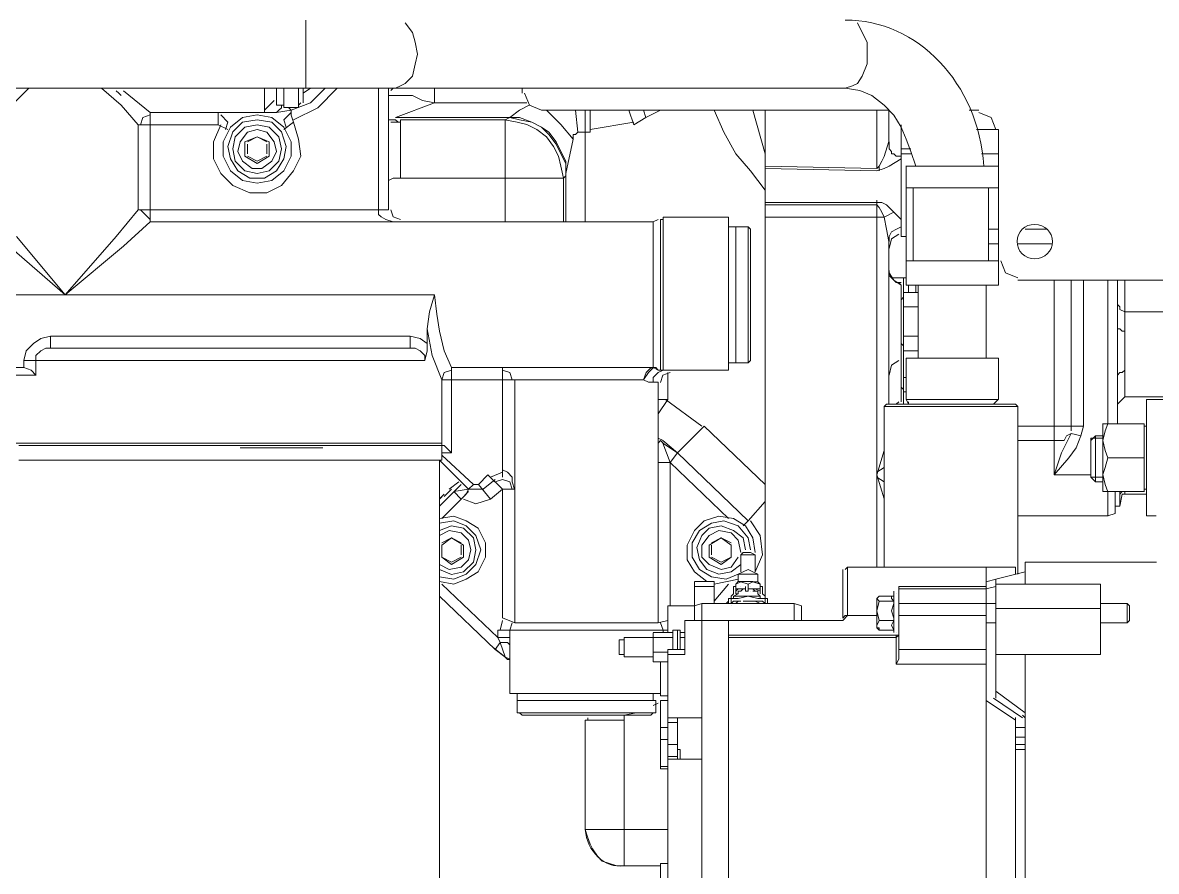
# Model space of a CAD drawing. Header units: inches. Extents: x 11 to 128, y 20 to 108.
# Drawn here: x 31.5792 to 31.9125, y 82.5828 to 82.8323 of the extents above; entities that cross this region are included whole.
import ezdxf

# ---------------------------------------------------------------- set-up
doc = ezdxf.new("R2010")
doc.units = ezdxf.units.IN
doc.header["$MEASUREMENT"] = 0
doc.layers.add('1', color=255, linetype='Continuous')
doc.layers.add('Dim', color=6, linetype='Continuous', lineweight=13)

# ---------------------------------------------------------------- blocks, each defined once
blk = doc.blocks.new('5')
at = {"layer": '1', "lineweight": 9}
for p, q in [((226.62307, -21.77264), (226.62307, -21.79043)), ((226.64909, -21.77329), (226.651, -21.77582)), ((226.76722, -21.77329), (226.76849, -21.77582)), ((226.651, -21.77582), (226.65163, -21.77837)), ((226.76849, -21.77582), (226.76978, -21.77837)), ((226.65163, -21.77837), (226.65229, -21.78153)), ((226.76978, -21.77837), (226.76978, -21.78153)), ((226.65229, -21.78154), (226.65163, -21.78409)), ((226.76978, -21.78153), (226.76978, -21.78408)), ((226.65163, -21.78409), (226.651, -21.78725)), ((226.76978, -21.78408), (226.76849, -21.78724)), ((226.64909, -21.78915), (226.64783, -21.7898)), ((226.651, -21.78725), (226.64909, -21.78915)), ((226.76722, -21.78916), (226.76596, -21.78979)), ((226.76849, -21.78724), (226.76722, -21.78916)), ((226.5024, -21.79042), (226.76405, -21.79042)), ((226.55066, -21.79042), (226.54622, -21.79487)), ((226.57479, -21.79486), (226.56972, -21.79041)), ((226.57418, -21.7917), (226.57352, -21.79107)), ((226.57479, -21.79233), (226.57418, -21.79169)), ((226.58242, -21.79677), (226.57544, -21.79106)), ((226.61228, -21.79677), (226.61228, -21.79043)), ((226.61544, -21.79487), (226.61544, -21.79042)), ((226.61735, -21.79549), (226.61735, -21.79041)), ((226.62116, -21.79041), (226.62116, -21.79549)), ((226.62243, -21.79423), (226.62243, -21.79041)), ((226.62243, -21.7917), (226.62433, -21.79041)), ((226.62816, -21.79043), (226.62432, -21.79422)), ((226.62622, -21.7955), (226.63131, -21.79042)), ((226.62816, -21.79042), (226.62816, -21.79042)), ((226.64212, -21.82219), (226.64212, -21.79042)), ((226.64466, -21.79042), (226.64466, -21.82219)), ((226.64466, -21.79233), (226.64784, -21.79233)), ((226.64593, -21.79042), (226.64531, -21.79105)), ((226.64783, -21.7898), (226.64656, -21.79041)), ((226.64784, -21.79233), (226.65099, -21.79233)), ((226.65099, -21.79233), (226.65354, -21.79361)), ((226.65673, -21.79042), (226.65673, -21.79424)), ((226.6796, -21.79042), (226.6796, -21.79171)), ((226.68023, -21.7917), (226.6815, -21.79486)), ((226.76596, -21.78979), (226.76405, -21.79043)), ((226.76405, -21.79042), (226.76786, -21.79105)), ((226.76786, -21.79105), (226.77103, -21.79232)), ((226.77103, -21.79232), (226.77422, -21.79487)), ((226.57925, -21.79994), (226.57479, -21.79486)), ((226.61228, -21.79614), (226.61481, -21.79361)), ((226.61735, -21.79487), (226.61543, -21.79487)), ((226.61672, -21.79487), (226.61672, -21.7955)), ((226.62432, -21.79422), (226.61926, -21.79614)), ((226.62116, -21.79487), (226.62179, -21.79424)), ((226.65673, -21.79423), (226.64656, -21.79805)), ((226.65354, -21.79361), (226.65672, -21.79422)), ((226.68085, -21.79423), (226.65673, -21.79423)), ((226.67895, -21.79615), (226.68149, -21.79486)), ((226.6815, -21.79486), (226.68465, -21.79615)), ((226.77422, -21.79487), (226.77674, -21.79742)), ((226.5805, -21.79804), (226.57988, -21.79994)), ((226.58242, -21.79741), (226.5805, -21.79804)), ((226.61544, -21.79677), (226.58242, -21.79677)), ((226.58242, -21.79678), (226.58242, -21.82535)), ((226.6002, -21.79677), (226.6002, -21.79993)), ((226.60275, -21.79931), (226.60085, -21.79741)), ((226.60654, -21.79804), (226.60339, -21.80057)), ((226.61036, -21.79741), (226.60654, -21.79804)), ((226.61419, -21.79804), (226.61036, -21.79741)), ((226.61734, -21.80057), (226.61419, -21.79804)), ((226.61926, -21.79614), (226.61544, -21.79677)), ((226.61607, -21.79615), (226.61545, -21.79677)), ((226.61672, -21.7955), (226.61607, -21.79615)), ((226.61926, -21.79677), (226.61734, -21.79869)), ((226.62116, -21.79549), (226.61735, -21.79549)), ((226.61926, -21.79615), (226.61863, -21.7955)), ((226.61926, -21.79742), (226.61926, -21.79615)), ((226.61989, -21.79931), (226.61926, -21.79742)), ((226.61989, -21.79869), (226.62622, -21.7955)), ((226.64656, -21.79805), (226.67643, -21.79805)), ((226.67514, -21.79869), (226.67643, -21.79805)), ((226.67642, -21.79805), (226.67895, -21.79615)), ((226.67642, -21.79804), (226.67895, -21.79869)), ((226.67642, -21.79805), (226.67642, -21.79805)), ((226.67895, -21.79805), (226.67642, -21.79805)), ((226.68214, -21.79931), (226.67895, -21.79805)), ((226.68466, -21.79614), (226.77548, -21.79614)), ((226.68976, -21.79993), (226.68595, -21.79614)), ((226.6942, -21.80186), (226.69356, -21.79614)), ((226.69609, -21.79614), (226.69609, -21.80186)), ((226.69738, -21.80186), (226.69738, -21.79614)), ((226.7088, -21.79994), (226.70754, -21.79615)), ((226.71198, -21.79805), (226.7088, -21.79994)), ((226.71198, -21.79805), (226.71134, -21.79615)), ((226.7158, -21.79615), (226.71198, -21.79805)), ((226.72976, -21.79614), (226.7323, -21.80186)), ((226.73993, -21.79614), (226.7431, -21.80757)), ((226.74309, -21.92378), (226.74309, -21.79614)), ((226.77231, -21.79614), (226.77231, -21.81139)), ((226.77548, -21.79614), (226.77548, -21.80439)), ((226.77674, -21.79742), (226.77864, -21.80058)), ((226.79644, -21.79614), (226.799, -21.79614)), ((226.80217, -21.79805), (226.799, -21.79678)), ((226.80342, -21.80123), (226.80217, -21.79805)), ((226.57925, -21.82218), (226.57925, -21.79994)), ((226.57925, -21.79994), (226.6002, -21.79994)), ((226.60085, -21.79994), (226.59893, -21.80439)), ((226.60275, -21.80123), (226.6002, -21.79994)), ((226.60339, -21.80057), (226.60148, -21.80439)), ((226.60211, -21.80123), (226.60275, -21.79931)), ((226.60654, -21.79932), (226.60402, -21.80185)), ((226.60719, -21.80058), (226.60465, -21.80313)), ((226.61036, -21.79869), (226.60654, -21.79932)), ((226.61036, -21.79994), (226.60719, -21.80058)), ((226.61036, -21.80123), (226.60783, -21.80186)), ((226.61419, -21.79932), (226.61036, -21.79869)), ((226.61353, -21.80058), (226.61036, -21.79994)), ((226.6129, -21.80186), (226.61036, -21.80123)), ((226.61607, -21.80313), (226.61353, -21.80058)), ((226.61671, -21.80185), (226.61419, -21.79932)), ((226.61734, -21.79869), (226.61799, -21.80059)), ((226.61926, -21.80439), (226.61734, -21.80057)), ((226.61735, -21.80123), (226.61989, -21.79931)), ((226.62117, -21.80376), (226.61988, -21.79931)), ((226.64656, -21.79869), (226.64465, -21.79869)), ((226.64784, -21.79931), (226.6453, -21.79931)), ((226.6472, -21.79931), (226.64656, -21.79868)), ((226.64784, -21.79869), (226.64784, -21.81391)), ((226.64784, -21.79869), (226.67513, -21.79869)), ((226.67513, -21.79869), (226.67832, -21.79932)), ((226.67514, -21.82535), (226.67514, -21.79868)), ((226.67832, -21.79932), (226.68084, -21.79993)), ((226.67895, -21.79869), (226.68214, -21.79931)), ((226.68084, -21.79993), (226.68342, -21.80122)), ((226.68466, -21.80058), (226.68214, -21.79931)), ((226.68214, -21.79931), (226.68466, -21.80057)), ((226.68342, -21.80122), (226.68595, -21.80312)), ((226.68466, -21.80057), (226.68658, -21.80249)), ((226.68658, -21.80186), (226.68466, -21.80058)), ((226.69293, -21.80375), (226.68976, -21.79993)), ((226.69738, -21.80123), (226.7088, -21.79931)), ((226.77864, -21.79994), (226.77864, -21.82914)), ((226.77864, -21.80058), (226.77993, -21.80374)), ((226.79835, -21.80123), (226.80407, -21.80123)), ((226.80407, -21.80123), (226.80407, -21.83551)), ((226.60402, -21.80185), (226.60275, -21.80566)), ((226.60465, -21.80313), (226.60402, -21.80629)), ((226.60783, -21.80186), (226.60592, -21.80439)), ((226.61036, -21.80312), (226.60719, -21.80439)), ((226.61035, -21.80312), (226.60783, -21.80439)), ((226.61289, -21.80439), (226.61035, -21.80312)), ((226.61353, -21.80439), (226.61036, -21.80312)), ((226.61482, -21.80439), (226.6129, -21.80186)), ((226.61671, -21.80629), (226.61607, -21.80313)), ((226.61799, -21.80566), (226.61671, -21.80185)), ((226.6218, -21.80821), (226.62117, -21.80376)), ((226.68595, -21.80312), (226.68784, -21.80567)), ((226.68849, -21.80439), (226.68658, -21.80186)), ((226.68658, -21.80249), (226.68849, -21.80502)), ((226.69293, -21.80376), (226.69102, -21.81266)), ((226.69356, -21.80247), (226.69293, -21.80247)), ((226.69293, -21.80247), (226.69293, -21.80376)), ((226.69421, -21.80186), (226.69356, -21.80247)), ((226.69609, -21.80186), (226.69421, -21.80186)), ((226.69609, -21.80186), (226.69738, -21.80186)), ((226.69609, -21.80186), (226.69609, -21.82534)), ((226.7323, -21.80186), (226.73549, -21.80757)), ((226.77993, -21.80374), (226.78122, -21.80695)), ((226.59893, -21.80439), (226.59893, -21.80884)), ((226.60148, -21.80439), (226.60148, -21.8082)), ((226.60275, -21.80566), (226.60339, -21.80883)), ((226.60402, -21.80629), (226.60465, -21.80949)), ((226.60592, -21.80439), (226.60529, -21.80694)), ((226.60529, -21.80694), (226.60654, -21.80949)), ((226.60719, -21.80439), (226.60719, -21.8082)), ((226.60783, -21.80503), (226.60783, -21.80758)), ((226.61289, -21.80757), (226.61289, -21.80502)), ((226.61353, -21.80821), (226.61353, -21.80439)), ((226.61419, -21.80949), (226.61544, -21.80694)), ((226.61544, -21.80694), (226.61482, -21.80439)), ((226.61607, -21.80949), (226.61671, -21.80629)), ((226.61734, -21.80883), (226.61799, -21.80566)), ((226.61926, -21.8082), (226.61926, -21.80439)), ((226.68784, -21.80567), (226.6891, -21.8082)), ((226.68976, -21.80694), (226.68849, -21.80439)), ((226.68849, -21.80502), (226.68976, -21.80757)), ((226.69102, -21.80949), (226.68976, -21.80694)), ((226.77422, -21.80822), (226.77548, -21.80438)), ((226.77549, -21.80503), (226.77549, -21.80439)), ((226.77549, -21.80566), (226.77549, -21.80503)), ((226.77549, -21.80629), (226.77549, -21.80566)), ((226.77611, -21.80694), (226.77549, -21.80629)), ((226.77611, -21.80758), (226.77611, -21.80694)), ((226.77864, -21.80629), (226.78122, -21.80629)), ((226.78122, -21.80695), (226.78247, -21.81074)), ((226.59893, -21.80884), (226.60085, -21.81268)), ((226.60148, -21.8082), (226.60339, -21.81202)), ((226.60339, -21.80883), (226.60529, -21.81203)), ((226.60465, -21.80949), (226.60719, -21.81202)), ((226.60654, -21.80949), (226.6091, -21.81137)), ((226.60719, -21.80821), (226.61036, -21.81011)), ((226.60783, -21.80821), (226.61035, -21.80949)), ((226.61036, -21.81011), (226.61353, -21.80821)), ((226.61036, -21.80949), (226.6129, -21.80821)), ((226.61163, -21.81137), (226.61419, -21.80949)), ((226.61353, -21.81202), (226.61607, -21.80949)), ((226.61544, -21.81203), (226.61734, -21.80883)), ((226.61734, -21.81202), (226.61926, -21.8082)), ((226.61988, -21.81202), (226.6218, -21.80821)), ((226.6891, -21.8082), (226.68976, -21.81075)), ((226.68976, -21.80757), (226.69102, -21.81012)), ((226.69102, -21.81266), (226.69102, -21.80949)), ((226.69102, -21.81012), (226.69102, -21.81328)), ((226.73549, -21.80757), (226.7393, -21.81202)), ((226.77295, -21.81075), (226.77358, -21.8095)), ((226.77358, -21.8095), (226.77422, -21.80822)), ((226.77549, -21.81075), (226.77864, -21.80883)), ((226.77676, -21.80758), (226.77611, -21.80758)), ((226.7774, -21.80821), (226.77676, -21.80758)), ((226.77803, -21.80821), (226.7774, -21.80821)), ((226.77864, -21.80821), (226.77803, -21.80821)), ((226.77864, -21.80757), (226.78122, -21.80757)), ((226.79962, -21.80757), (226.80406, -21.80757)), ((226.60085, -21.81268), (226.60402, -21.81582)), ((226.60339, -21.81202), (226.60654, -21.81455)), ((226.60529, -21.81203), (226.60844, -21.81391)), ((226.60719, -21.81202), (226.61036, -21.81268)), ((226.6091, -21.81137), (226.61163, -21.81137)), ((226.61036, -21.81268), (226.61353, -21.81202)), ((226.61227, -21.81391), (226.61544, -21.81203)), ((226.61419, -21.81455), (226.61734, -21.81202)), ((226.61671, -21.81582), (226.61988, -21.81202)), ((226.68976, -21.81075), (226.69039, -21.81391)), ((226.69102, -21.81266), (226.69102, -21.82536)), ((226.69102, -21.81328), (226.69102, -21.81267)), ((226.7393, -21.81202), (226.7431, -21.81708)), ((226.74309, -21.81074), (226.7723, -21.81137)), ((226.74309, -21.81138), (226.7723, -21.81203)), ((226.7723, -21.81203), (226.77422, -21.81138)), ((226.77231, -21.81138), (226.77295, -21.81075)), ((226.77296, -21.81074), (226.77296, -21.81203)), ((226.77422, -21.81138), (226.77549, -21.81075)), ((226.77993, -21.84185), (226.77993, -21.81073)), ((226.77993, -21.81074), (226.80407, -21.81074)), ((226.80407, -21.81074), (226.80407, -21.81645)), ((226.60402, -21.81582), (226.60846, -21.81773)), ((226.60654, -21.81455), (226.61036, -21.8152)), ((226.60844, -21.81391), (226.61227, -21.81391)), ((226.61036, -21.8152), (226.61419, -21.81455)), ((226.6129, -21.81773), (226.61671, -21.81582)), ((226.64466, -21.81456), (226.64593, -21.8139)), ((226.64593, -21.8139), (226.64784, -21.8139)), ((226.64784, -21.81391), (226.69039, -21.81391)), ((226.69039, -21.81391), (226.69101, -21.81328)), ((226.69039, -21.82535), (226.69039, -21.81392)), ((226.60846, -21.81773), (226.6129, -21.81773)), ((226.74309, -21.82027), (226.74309, -21.81709)), ((226.80407, -21.81645), (226.77993, -21.81645)), ((226.78183, -21.81645), (226.78183, -21.83551)), ((226.80152, -21.81645), (226.80152, -21.83551)), ((226.7723, -21.82028), (226.7431, -21.82028)), ((226.7431, -21.8209), (226.77231, -21.8209)), ((226.77359, -21.82028), (226.7723, -21.82028)), ((226.77296, -21.82154), (226.7723, -21.82091)), ((226.77231, -21.81964), (226.77231, -21.82091)), ((226.77231, -21.8209), (226.77231, -21.91553)), ((226.77359, -21.8228), (226.77296, -21.82154)), ((226.77485, -21.82089), (226.77359, -21.82028)), ((226.77674, -21.82281), (226.77485, -21.82089)), ((226.57925, -21.82219), (226.57352, -21.82914)), ((226.64466, -21.82219), (226.57924, -21.82219)), ((226.57987, -21.82219), (226.58242, -21.82474)), ((226.64211, -21.82345), (226.64211, -21.82218)), ((226.64275, -21.82406), (226.64211, -21.82345)), ((226.64403, -21.82474), (226.64275, -21.82406)), ((226.64592, -21.82535), (226.64403, -21.82474)), ((226.6453, -21.82219), (226.64593, -21.82406)), ((226.64593, -21.82406), (226.64785, -21.82474)), ((226.71516, -21.82474), (226.71387, -21.82535)), ((226.71643, -21.82473), (226.71578, -21.82473)), ((226.71579, -21.86409), (226.71579, -21.82473)), ((226.71643, -21.86408), (226.71643, -21.82407)), ((226.71643, -21.82407), (226.73356, -21.82407)), ((226.73357, -21.82407), (226.73357, -21.86408)), ((226.74309, -21.82408), (226.74309, -21.89394)), ((226.77231, -21.82407), (226.7431, -21.82407)), ((226.77422, -21.82407), (226.77231, -21.82407)), ((226.77421, -21.82407), (226.77359, -21.8228)), ((226.77675, -21.82281), (226.77421, -21.82408)), ((226.77485, -21.82725), (226.77422, -21.82407)), ((226.77864, -21.82473), (226.77674, -21.82281)), ((226.58242, -21.82535), (226.57544, -21.83171)), ((226.58242, -21.82535), (226.71387, -21.82535)), ((226.64784, -21.82535), (226.64592, -21.82535)), ((226.71387, -21.82535), (226.71387, -21.86344)), ((226.73357, -21.82661), (226.73548, -21.82661)), ((226.73548, -21.82661), (226.73865, -21.82661)), ((226.73548, -21.86218), (226.73548, -21.82662)), ((226.7393, -21.82726), (226.73865, -21.82661)), ((226.73865, -21.82662), (226.73865, -21.86218)), ((226.7393, -21.86155), (226.7393, -21.82727)), ((226.77548, -21.83044), (226.77485, -21.82725)), ((226.77612, -21.8279), (226.77549, -21.82914)), ((226.77741, -21.82726), (226.77612, -21.8279)), ((226.77864, -21.82661), (226.77741, -21.82726)), ((226.80407, -21.82726), (226.80152, -21.82726)), ((226.81677, -21.82726), (226.81106, -21.82726)), ((226.56019, -21.84441), (226.54748, -21.82914)), ((226.57352, -21.82914), (226.56019, -21.84441)), ((226.77548, -21.83043), (226.77548, -21.87297)), ((226.77549, -21.82914), (226.77549, -21.83043)), ((226.77611, -21.82978), (226.77549, -21.83233)), ((226.77803, -21.82851), (226.77611, -21.82978)), ((226.77864, -21.82914), (226.77993, -21.82914)), ((226.56018, -21.8444), (226.54559, -21.83171)), ((226.57544, -21.83171), (226.56018, -21.8444)), ((226.80407, -21.83108), (226.80152, -21.83108)), ((226.81803, -21.83108), (226.80915, -21.83108)), ((226.80407, -21.83551), (226.77993, -21.83551)), ((226.80407, -21.84185), (226.80407, -21.83551)), ((226.8047, -21.83551), (226.80597, -21.83867)), ((226.77548, -21.83932), (226.77548, -21.83867)), ((226.77549, -21.83867), (226.77549, -21.83806)), ((226.77549, -21.83932), (226.77549, -21.83867)), ((226.77549, -21.83868), (226.77674, -21.8406)), ((226.77611, -21.83995), (226.77549, -21.83932)), ((226.80597, -21.83867), (226.80914, -21.83995)), ((226.77676, -21.84061), (226.77611, -21.83995)), ((226.77993, -21.83996), (226.77611, -21.83996)), ((226.77674, -21.8406), (226.77864, -21.84185)), ((226.7774, -21.84122), (226.77676, -21.84061)), ((226.77803, -21.84122), (226.7774, -21.84122)), ((226.77864, -21.84185), (226.77803, -21.84121)), ((226.77803, -21.84122), (226.77803, -21.84122)), ((226.77864, -21.84122), (226.77803, -21.84122)), ((226.77864, -21.84185), (226.77864, -21.86156)), ((226.77864, -21.87235), (226.77864, -21.84185)), ((226.7793, -21.84376), (226.7793, -21.83997)), ((226.80407, -21.84185), (226.77993, -21.84185)), ((226.78057, -21.84185), (226.78057, -21.84376)), ((226.78247, -21.84185), (226.78247, -21.84376)), ((226.7831, -21.84185), (226.7831, -21.8609)), ((226.80088, -21.84185), (226.80088, -21.8609)), ((226.80914, -21.8406), (226.86884, -21.8406)), ((226.81868, -21.8406), (226.81868, -21.88249)), ((226.82312, -21.8787), (226.82312, -21.84059)), ((226.82631, -21.8787), (226.82631, -21.84059)), ((226.83265, -21.8406), (226.83265, -21.87806)), ((226.83518, -21.8406), (226.83518, -21.85331)), ((226.8371, -21.8406), (226.8371, -21.8539)), ((226.65673, -21.8444), (226.50049, -21.8444)), ((226.65674, -21.84441), (226.65545, -21.84885)), ((226.65736, -21.84948), (226.65673, -21.84439)), ((226.7793, -21.84504), (226.77863, -21.84567)), ((226.7831, -21.84377), (226.77929, -21.84377)), ((226.7793, -21.8698), (226.7793, -21.84376)), ((226.78248, -21.84377), (226.7831, -21.84377)), ((226.7831, -21.84758), (226.77929, -21.84758)), ((226.83518, -21.84694), (226.83582, -21.84757)), ((226.83582, -21.84757), (226.83582, -21.84821)), ((226.83582, -21.84821), (226.8371, -21.84884)), ((226.65545, -21.84885), (226.65482, -21.8533)), ((226.65799, -21.8539), (226.65736, -21.84948)), ((226.8371, -21.84884), (226.8555, -21.84884)), ((226.65482, -21.85709), (226.65482, -21.85329)), ((226.65482, -21.8533), (226.65609, -21.86026)), ((226.65928, -21.85902), (226.65799, -21.8539)), ((226.83582, -21.8533), (226.83518, -21.8533)), ((226.83518, -21.8533), (226.83518, -21.86538)), ((226.83645, -21.85391), (226.83582, -21.8533)), ((226.8371, -21.85391), (226.83645, -21.85391)), ((226.8371, -21.85391), (226.8371, -21.85901)), ((226.55194, -21.8571), (226.55004, -21.85902)), ((226.55383, -21.85583), (226.55194, -21.8571)), ((226.55638, -21.85518), (226.55383, -21.85583)), ((226.65039, -21.85519), (226.55638, -21.85519)), ((226.55638, -21.85519), (226.55638, -21.85837)), ((226.65039, -21.85519), (226.65039, -21.85838)), ((226.65293, -21.85584), (226.65039, -21.85519)), ((226.65483, -21.85708), (226.65293, -21.85584)), ((226.65483, -21.8571), (226.65483, -21.85902)), ((226.7793, -21.85773), (226.77863, -21.8571)), ((226.7831, -21.85519), (226.77929, -21.85519)), ((226.55004, -21.85902), (226.54941, -21.86155)), ((226.55257, -21.86026), (226.55384, -21.85902)), ((226.55257, -21.86155), (226.55257, -21.86026)), ((226.55384, -21.85902), (226.55511, -21.85838)), ((226.55511, -21.85838), (226.55638, -21.85838)), ((226.65039, -21.85838), (226.55638, -21.85838)), ((226.65039, -21.85838), (226.65164, -21.85838)), ((226.65164, -21.85838), (226.65293, -21.85901)), ((226.65293, -21.85901), (226.65418, -21.86025)), ((226.65483, -21.85902), (226.65418, -21.86155)), ((226.65418, -21.86025), (226.65418, -21.86154)), ((226.65609, -21.86026), (226.65865, -21.86662)), ((226.66117, -21.86343), (226.65928, -21.85902)), ((226.7831, -21.85901), (226.77929, -21.85901)), ((226.8371, -21.85901), (226.8371, -21.86409)), ((226.54941, -21.86343), (226.53732, -21.86343)), ((226.65418, -21.86155), (226.54941, -21.86155)), ((226.54941, -21.86155), (226.54941, -21.86342)), ((226.55131, -21.86408), (226.54941, -21.86343)), ((226.55257, -21.86538), (226.55257, -21.86154)), ((226.71387, -21.86343), (226.66117, -21.86343)), ((226.66117, -21.88567), (226.66117, -21.86343)), ((226.67451, -21.86343), (226.67451, -21.89202)), ((226.71324, -21.86344), (226.71199, -21.86472)), ((226.71261, -21.86472), (226.71387, -21.86344)), ((226.71387, -21.86344), (226.71324, -21.86344)), ((226.71516, -21.86408), (226.71387, -21.86343)), ((226.71387, -21.86343), (226.71453, -21.86343)), ((226.71453, -21.86343), (226.71453, -21.86343)), ((226.71453, -21.86343), (226.71516, -21.86408)), ((226.73548, -21.86218), (226.73356, -21.86218)), ((226.73865, -21.86218), (226.73548, -21.86218)), ((226.73865, -21.86218), (226.73929, -21.86155)), ((226.77611, -21.86281), (226.77549, -21.86538)), ((226.77803, -21.86155), (226.77611, -21.86281)), ((226.77864, -21.86156), (226.77864, -21.87235)), ((226.77993, -21.8717), (226.77993, -21.86091)), ((226.77993, -21.86091), (226.80407, -21.86091)), ((226.80407, -21.86091), (226.80407, -21.8717)), ((226.53415, -21.86538), (226.55258, -21.86538)), ((226.55256, -21.86537), (226.55131, -21.86408)), ((226.65928, -21.86472), (226.65865, -21.86662)), ((226.66117, -21.86409), (226.65928, -21.86472)), ((226.67643, -21.86472), (226.67451, -21.86409)), ((226.67705, -21.86662), (226.67643, -21.86472)), ((226.71199, -21.86472), (226.71134, -21.86662)), ((226.71134, -21.86662), (226.71261, -21.86472)), ((226.71515, -21.86472), (226.71386, -21.86601)), ((226.71386, -21.86601), (226.71386, -21.86725)), ((226.71643, -21.86409), (226.71515, -21.86472)), ((226.71516, -21.86408), (226.71579, -21.86408)), ((226.71643, -21.86409), (226.71579, -21.86409)), ((226.71642, -21.86537), (226.71579, -21.86727)), ((226.71833, -21.86472), (226.71642, -21.86537)), ((226.73357, -21.86409), (226.71643, -21.86409)), ((226.7177, -21.87171), (226.7177, -21.86471)), ((226.77993, -21.866), (226.7793, -21.866)), ((226.83582, -21.86472), (226.83518, -21.86538)), ((226.83518, -21.86538), (226.83518, -21.87807)), ((226.83645, -21.86472), (226.83582, -21.86472)), ((226.8371, -21.86409), (226.83645, -21.86472)), ((226.8371, -21.86409), (226.8371, -21.87109)), ((226.65865, -21.88313), (226.65865, -21.86662)), ((226.65865, -21.86662), (226.71135, -21.86662)), ((226.67767, -21.86662), (226.67767, -21.93013)), ((226.71134, -21.86662), (226.71261, -21.86725)), ((226.71261, -21.86725), (226.71387, -21.86725)), ((226.71387, -21.86726), (226.71516, -21.86726)), ((226.71516, -21.86726), (226.71516, -21.8806)), ((226.7793, -21.86917), (226.77863, -21.86854)), ((226.71516, -21.87552), (226.7177, -21.87171)), ((226.7177, -21.87171), (226.71516, -21.87171)), ((226.72657, -21.8787), (226.71707, -21.87171)), ((226.77803, -21.87235), (226.7774, -21.87296)), ((226.77993, -21.86979), (226.7793, -21.86979)), ((226.7793, -21.87296), (226.7793, -21.8698)), ((226.78057, -21.87296), (226.77993, -21.8717)), ((226.77993, -21.87171), (226.80407, -21.87171)), ((226.78057, -21.87235), (226.78057, -21.87296)), ((226.80278, -21.87296), (226.80407, -21.8717)), ((226.83518, -21.87295), (226.8371, -21.87108)), ((226.8371, -21.87108), (226.8555, -21.87108)), ((226.84282, -21.87171), (226.84282, -21.90219)), ((226.84282, -21.87171), (226.85741, -21.87171)), ((226.77421, -21.87361), (226.77485, -21.87296)), ((226.77421, -21.91553), (226.77421, -21.87362)), ((226.77421, -21.87362), (226.80915, -21.87362)), ((226.77485, -21.87296), (226.80852, -21.87296)), ((226.80851, -21.87296), (226.80914, -21.87361)), ((226.80914, -21.87362), (226.80914, -21.91743)), ((226.83136, -21.87806), (226.83136, -21.89583)), ((226.83136, -21.87807), (226.84216, -21.87807)), ((226.83265, -21.87807), (226.83201, -21.87994)), ((226.84217, -21.87807), (226.84217, -21.89584)), ((226.71516, -21.8806), (226.71516, -21.93012)), ((226.72721, -21.8787), (226.72024, -21.88568)), ((226.74309, -21.89394), (226.72721, -21.8787)), ((226.80914, -21.8787), (226.82631, -21.8787)), ((226.82058, -21.88568), (226.82312, -21.8806)), ((226.82185, -21.88124), (226.82122, -21.8825)), ((226.82312, -21.8806), (226.82185, -21.88124)), ((226.82312, -21.87995), (226.82312, -21.87871)), ((226.82312, -21.88061), (226.82567, -21.88124)), ((226.82566, -21.88124), (226.82439, -21.8844)), ((226.82566, -21.88124), (226.8263, -21.87871)), ((226.82947, -21.88124), (226.8282, -21.8825)), ((226.82947, -21.89329), (226.82947, -21.88123)), ((226.83136, -21.88124), (226.82947, -21.88124)), ((226.83201, -21.87994), (226.83136, -21.88249)), ((226.84217, -21.8787), (226.84281, -21.8787)), ((226.54942, -21.88313), (226.53797, -21.88313)), ((226.54812, -21.88378), (226.65865, -21.88378)), ((226.65865, -21.88313), (226.54942, -21.88313)), ((226.65865, -21.88313), (226.65865, -21.88313)), ((226.65865, -21.88378), (226.65865, -21.88313)), ((226.65865, -21.88758), (226.65865, -21.88378)), ((226.65928, -21.88378), (226.65865, -21.88378)), ((226.65865, -21.88378), (226.65865, -21.88378)), ((226.65928, -21.88378), (226.66117, -21.88567)), ((226.71643, -21.88249), (226.71515, -21.88188)), ((226.71516, -21.88313), (226.71578, -21.8825)), ((226.71578, -21.8825), (226.71643, -21.88313)), ((226.72023, -21.88567), (226.71642, -21.88249)), ((226.72023, -21.88567), (226.71642, -21.88312)), ((226.71642, -21.88314), (226.71833, -21.88822)), ((226.80914, -21.88249), (226.81869, -21.88249)), ((226.81868, -21.88249), (226.81868, -21.89139)), ((226.82122, -21.8825), (226.81868, -21.8825)), ((226.82819, -21.89202), (226.82819, -21.88188)), ((226.83136, -21.88188), (226.8282, -21.88188)), ((226.83136, -21.88249), (226.83201, -21.88504)), ((226.62752, -21.88441), (226.60592, -21.88441)), ((226.66688, -21.89394), (226.65864, -21.88631)), ((226.65865, -21.88567), (226.66117, -21.88567)), ((226.72024, -21.88568), (226.71834, -21.88821)), ((226.73866, -21.90347), (226.72023, -21.88567)), ((226.77421, -21.88504), (226.7723, -21.8914)), ((226.81868, -21.8914), (226.82058, -21.88568)), ((226.82249, -21.88697), (226.81868, -21.8914)), ((226.82439, -21.8844), (226.82249, -21.88697)), ((226.83201, -21.88504), (226.83265, -21.88696)), ((226.83265, -21.88696), (226.83201, -21.88949)), ((226.83265, -21.88696), (226.84218, -21.88696)), ((226.65865, -21.88758), (226.54812, -21.88758)), ((226.54812, -21.88758), (226.65865, -21.88758)), ((226.66564, -21.8952), (226.65799, -21.88757)), ((226.65799, -21.88757), (226.65799, -22.10032)), ((226.65865, -21.88758), (226.65865, -21.88758)), ((226.67451, -21.89013), (226.67576, -21.89076)), ((226.71833, -21.88822), (226.71516, -21.88822)), ((226.71516, -21.88822), (226.71578, -21.88822)), ((226.71578, -21.88822), (226.71833, -21.88822)), ((226.73357, -21.90282), (226.71833, -21.88821)), ((226.71833, -21.92568), (226.71833, -21.88822)), ((226.71833, -21.88822), (226.71833, -21.88822)), ((226.77231, -21.89076), (226.77422, -21.88949)), ((226.83201, -21.88949), (226.83136, -21.89139)), ((226.67069, -21.8914), (226.66817, -21.89395)), ((226.67261, -21.89266), (226.66942, -21.89521)), ((226.67451, -21.89521), (226.67069, -21.8914)), ((226.67451, -21.89076), (226.67132, -21.89202)), ((226.67451, -21.89265), (226.67261, -21.89329)), ((226.67643, -21.89329), (226.67451, -21.89265)), ((226.67576, -21.89076), (226.67705, -21.89203)), ((226.67705, -21.89203), (226.67705, -21.89329)), ((226.77421, -21.89329), (226.7723, -21.89203)), ((226.77231, -21.8914), (226.77422, -21.89774)), ((226.82819, -21.8914), (226.81868, -21.8914)), ((226.83136, -21.89202), (226.8282, -21.89202)), ((226.82947, -21.89329), (226.8282, -21.89203)), ((226.83136, -21.89139), (226.83201, -21.89394)), ((226.65799, -21.89964), (226.66372, -21.89393)), ((226.66117, -21.8952), (226.65928, -21.8971)), ((226.66307, -21.89329), (226.66053, -21.89521)), ((226.6618, -21.89583), (226.66564, -21.8952)), ((226.66372, -21.89775), (226.6618, -21.89583)), ((226.66564, -21.89583), (226.66372, -21.89775)), ((226.66564, -21.8952), (226.66497, -21.89647)), ((226.66687, -21.89394), (226.66564, -21.8952)), ((226.66564, -21.8952), (226.66943, -21.8952)), ((226.66817, -21.89394), (226.66688, -21.89394)), ((226.66817, -21.89394), (226.67132, -21.89776)), ((226.67132, -21.89776), (226.67451, -21.8952)), ((226.67451, -21.8952), (226.67766, -21.8952)), ((226.67451, -21.8952), (226.67451, -21.92885)), ((226.67705, -21.8952), (226.67643, -21.89329)), ((226.67705, -21.89329), (226.67766, -21.89521)), ((226.83136, -21.89329), (226.82947, -21.89329)), ((226.83136, -21.89583), (226.84216, -21.89583)), ((226.83201, -21.89394), (226.83265, -21.89584)), ((226.83265, -21.89583), (226.83265, -21.9022)), ((226.83455, -21.89583), (226.83455, -21.90155)), ((226.83583, -21.89583), (226.83583, -21.89965)), ((226.83583, -21.89646), (226.83645, -21.89583)), ((226.8371, -21.89646), (226.8371, -21.89583)), ((226.84217, -21.8952), (226.84281, -21.8952)), ((226.84282, -21.89646), (226.84282, -21.8952)), ((226.84282, -21.8952), (226.84282, -21.89646)), ((226.65865, -21.89711), (226.65798, -21.89774)), ((226.65799, -21.89775), (226.65928, -21.89646)), ((226.66372, -21.89775), (226.65865, -21.90283)), ((226.66497, -21.89647), (226.66372, -21.89775)), ((226.66372, -21.89775), (226.66372, -21.89775)), ((226.66433, -21.89775), (226.66752, -21.89901)), ((226.66752, -21.89901), (226.67131, -21.89775)), ((226.74309, -21.89836), (226.73865, -21.90347)), ((226.83583, -21.89964), (226.83645, -21.89646)), ((226.83646, -21.89646), (226.8371, -21.89646)), ((226.83646, -21.89646), (226.83646, -21.89646)), ((226.84282, -21.89646), (226.83709, -21.89646)), ((226.8371, -21.89646), (226.8371, -21.89646)), ((226.8371, -21.89711), (226.8371, -21.89711)), ((226.83265, -21.90219), (226.83455, -21.90154)), ((226.83455, -21.89964), (226.83582, -21.89964)), ((226.6618, -21.9022), (226.65799, -21.90281)), ((226.6618, -21.90347), (226.65799, -21.90408)), ((226.66118, -21.90473), (226.65799, -21.90599)), ((226.66433, -21.90536), (226.66118, -21.90473)), ((226.66497, -21.90347), (226.6618, -21.9022)), ((226.66497, -21.90473), (226.6618, -21.90347)), ((226.66816, -21.90537), (226.66497, -21.90347)), ((226.66752, -21.90728), (226.66497, -21.90473)), ((226.7272, -21.90346), (226.72467, -21.90599)), ((226.72913, -21.90409), (226.72594, -21.90599)), ((226.73103, -21.9022), (226.7272, -21.90346)), ((226.73167, -21.90472), (226.72848, -21.90535)), ((226.73231, -21.90346), (226.72913, -21.90409)), ((226.73484, -21.90283), (226.73103, -21.9022)), ((226.73486, -21.90599), (226.73167, -21.90472)), ((226.73611, -21.90472), (226.73231, -21.90346)), ((226.73801, -21.90473), (226.73484, -21.90283)), ((226.73865, -21.90791), (226.73611, -21.90472)), ((226.73865, -21.90347), (226.73738, -21.90473)), ((226.73993, -21.90789), (226.73801, -21.90473)), ((226.74185, -21.90728), (226.7393, -21.90347)), ((226.80914, -21.90219), (226.83265, -21.90219)), ((226.84282, -21.90219), (226.84534, -21.90219)), ((226.66053, -21.906), (226.65799, -21.90729)), ((226.66117, -21.9079), (226.65865, -21.90979)), ((226.66118, -21.9079), (226.65865, -21.90916)), ((226.66372, -21.90663), (226.66053, -21.906)), ((226.66433, -21.90979), (226.66118, -21.90789)), ((226.66372, -21.90916), (226.66118, -21.9079)), ((226.66564, -21.90853), (226.66372, -21.90663)), ((226.66687, -21.90789), (226.66433, -21.90536)), ((226.66752, -21.91107), (226.66687, -21.90789)), ((226.66879, -21.91106), (226.66752, -21.90728)), ((226.67006, -21.90916), (226.66816, -21.90537)), ((226.72467, -21.90599), (226.72276, -21.90979)), ((226.72594, -21.90599), (226.72404, -21.90917)), ((226.72657, -21.90727), (226.72531, -21.91046)), ((226.72848, -21.90535), (226.72657, -21.90727)), ((226.72849, -21.90728), (226.72658, -21.90979)), ((226.73104, -21.90599), (226.72849, -21.90728)), ((226.73167, -21.9079), (226.7285, -21.90979)), ((226.73166, -21.9079), (226.72912, -21.90916)), ((226.73421, -21.90662), (226.73104, -21.90599)), ((226.7342, -21.90979), (226.73166, -21.90789)), ((226.7342, -21.90916), (226.73166, -21.9079)), ((226.7361, -21.90854), (226.73421, -21.90662)), ((226.73738, -21.90791), (226.73486, -21.90599)), ((226.73801, -21.91107), (226.73738, -21.90791)), ((226.7393, -21.91107), (226.73865, -21.90791)), ((226.74054, -21.91173), (226.73993, -21.90789)), ((226.74247, -21.91236), (226.74185, -21.90728)), ((226.65865, -21.91236), (226.65865, -21.90979)), ((226.65865, -21.90979), (226.65865, -21.91297)), ((226.66372, -21.91235), (226.66372, -21.90978)), ((226.66433, -21.91298), (226.66433, -21.9098)), ((226.66624, -21.91106), (226.66564, -21.90853)), ((226.67006, -21.91298), (226.67006, -21.90916)), ((226.72276, -21.90979), (226.72276, -21.91362)), ((226.72404, -21.90917), (226.72404, -21.91299)), ((226.72531, -21.91046), (226.72594, -21.91362)), ((226.72658, -21.90979), (226.72658, -21.91299)), ((226.72849, -21.90979), (226.72849, -21.91297)), ((226.72912, -21.90979), (226.72912, -21.91236)), ((226.7342, -21.91235), (226.7342, -21.90978)), ((226.7342, -21.91298), (226.7342, -21.9098)), ((226.73675, -21.91173), (226.7361, -21.90854)), ((226.66117, -21.91427), (226.65865, -21.91298)), ((226.65865, -21.91298), (226.66117, -21.9149)), ((226.66117, -21.9149), (226.66433, -21.91298)), ((226.66117, -21.91427), (226.66372, -21.91298)), ((226.66372, -21.91553), (226.66564, -21.91361)), ((226.66564, -21.91361), (226.66624, -21.91106)), ((226.66687, -21.91428), (226.66752, -21.91107)), ((226.66752, -21.91489), (226.66879, -21.91106)), ((226.66816, -21.91681), (226.67006, -21.91298)), ((226.72276, -21.91362), (226.72467, -21.91681)), ((226.72404, -21.91299), (226.72594, -21.91615)), ((226.72594, -21.91362), (226.72786, -21.91615)), ((226.72658, -21.91299), (226.72849, -21.91489)), ((226.72849, -21.91298), (226.73166, -21.9149)), ((226.72912, -21.91298), (226.73166, -21.91427)), ((226.73167, -21.9149), (226.73421, -21.91298)), ((226.73167, -21.91427), (226.73421, -21.91298)), ((226.73421, -21.91552), (226.7361, -21.91299)), ((226.73675, -21.91235), (226.73738, -21.91172)), ((226.73675, -21.9168), (226.73675, -21.91235)), ((226.73675, -21.91235), (226.73675, -21.91235)), ((226.73865, -21.91235), (226.73675, -21.91235)), ((226.7393, -21.91173), (226.73738, -21.91173)), ((226.74054, -21.91235), (226.73864, -21.91235)), ((226.74054, -21.91235), (226.7393, -21.91172)), ((226.74054, -21.9168), (226.74054, -21.91235)), ((226.74054, -21.91235), (226.74054, -21.91235)), ((226.74054, -21.91681), (226.74247, -21.91236)), ((226.65799, -21.9149), (226.66053, -21.91616)), ((226.65799, -21.91615), (226.66118, -21.91744)), ((226.66053, -21.91616), (226.66372, -21.91553)), ((226.66118, -21.91744), (226.66433, -21.91681)), ((226.66433, -21.91681), (226.66687, -21.91428)), ((226.66497, -21.91742), (226.66752, -21.91489)), ((226.66497, -21.91869), (226.66816, -21.91681)), ((226.72467, -21.91681), (226.72786, -21.91934)), ((226.72594, -21.91615), (226.72913, -21.91807)), ((226.72786, -21.91615), (226.73105, -21.91743)), ((226.72849, -21.91489), (226.73166, -21.91615)), ((226.73105, -21.91743), (226.7342, -21.9168)), ((226.73166, -21.91615), (226.73421, -21.91552)), ((226.7342, -21.9168), (226.73676, -21.9149)), ((226.73611, -21.91743), (226.73738, -21.91682)), ((226.73865, -21.91615), (226.73738, -21.91681)), ((226.73993, -21.91681), (226.73866, -21.91616)), ((226.74119, -21.91743), (226.73992, -21.91682)), ((226.76342, -21.92885), (226.76342, -21.91614)), ((226.76468, -21.91552), (226.76405, -21.91616)), ((226.80088, -21.91552), (226.76468, -21.91552)), ((226.76468, -21.91552), (226.76468, -21.92824)), ((226.80851, -21.91552), (226.80088, -21.91552)), ((226.80088, -22.05523), (226.80088, -21.91553)), ((226.80342, -21.91869), (226.81107, -21.91682)), ((226.80851, -21.91743), (226.80851, -21.91553)), ((226.81106, -21.91998), (226.81106, -21.91427)), ((226.81106, -21.91427), (226.84535, -21.91427)), ((226.65799, -21.91806), (226.6618, -21.91869)), ((226.65799, -21.91934), (226.6618, -21.91997)), ((226.6618, -21.91869), (226.66497, -21.91742)), ((226.6618, -21.91997), (226.66497, -21.91869)), ((226.72468, -21.91934), (226.72976, -21.91934)), ((226.72976, -21.91934), (226.72468, -21.91934)), ((226.72468, -21.92949), (226.72468, -21.91935)), ((226.72913, -21.91807), (226.73294, -21.9187)), ((226.72976, -21.91998), (226.73612, -21.91869)), ((226.72976, -21.92505), (226.72976, -21.91934)), ((226.73294, -21.9187), (226.73611, -21.91743)), ((226.73548, -21.91934), (226.73548, -21.91934)), ((226.73548, -21.91998), (226.73675, -21.91935)), ((226.73611, -21.91934), (226.73549, -21.91997)), ((226.73865, -21.91743), (226.7361, -21.91743)), ((226.73611, -21.91935), (226.73611, -21.91743)), ((226.73611, -21.91743), (226.73611, -21.91743)), ((226.73676, -21.91934), (226.73611, -21.91934)), ((226.73675, -21.91935), (226.73865, -21.91998)), ((226.73866, -21.91934), (226.73676, -21.91934)), ((226.74119, -21.91743), (226.73865, -21.91743)), ((226.73992, -21.91935), (226.73865, -21.91998)), ((226.73993, -21.91934), (226.73866, -21.91934)), ((226.74184, -21.91998), (226.73992, -21.91935)), ((226.73993, -21.91935), (226.7412, -21.91935)), ((226.74119, -21.91935), (226.74119, -21.91743)), ((226.74119, -21.91743), (226.74119, -21.91743)), ((226.7412, -21.91935), (226.74184, -21.91998)), ((226.80088, -21.91935), (226.80342, -21.91869)), ((226.80342, -21.94981), (226.80342, -21.9187)), ((226.65865, -21.91998), (226.67324, -21.93394)), ((226.72976, -21.9206), (226.72467, -21.9206)), ((226.72976, -21.92442), (226.73357, -21.91999)), ((226.73421, -21.92314), (226.73485, -21.92251)), ((226.73485, -21.92251), (226.73485, -21.92059)), ((226.73485, -21.9206), (226.73485, -21.9206)), ((226.73485, -21.9206), (226.73548, -21.9206)), ((226.7361, -21.92252), (226.73485, -21.92315)), ((226.73548, -21.9206), (226.73486, -21.9206)), ((226.73548, -21.91998), (226.73548, -21.91998)), ((226.73548, -21.91999), (226.73548, -21.92186)), ((226.73611, -21.92123), (226.73548, -21.92186)), ((226.73548, -21.92123), (226.73611, -21.92123)), ((226.73548, -21.92186), (226.73548, -21.92252)), ((226.73548, -21.92186), (226.73548, -21.92186)), ((226.73548, -21.92186), (226.73548, -21.92186)), ((226.73611, -21.92251), (226.73549, -21.92251)), ((226.73675, -21.92186), (226.7361, -21.92186)), ((226.73738, -21.92123), (226.73611, -21.92123)), ((226.73611, -21.92123), (226.73675, -21.92123)), ((226.73611, -21.92186), (226.73611, -21.92252)), ((226.73675, -21.9206), (226.73675, -21.9206)), ((226.73738, -21.92123), (226.73675, -21.92186)), ((226.73675, -21.92123), (226.73675, -21.92123)), ((226.73675, -21.92123), (226.73675, -21.92123)), ((226.73675, -21.92123), (226.73738, -21.92123)), ((226.73675, -21.92186), (226.73675, -21.92186)), ((226.73675, -21.92186), (226.73675, -21.92186)), ((226.73676, -21.92186), (226.73738, -21.92123)), ((226.73738, -21.92123), (226.73801, -21.92123)), ((226.73801, -21.9206), (226.73801, -21.92123)), ((226.73801, -21.92123), (226.73801, -21.92186)), ((226.73801, -21.92123), (226.73801, -21.92123)), ((226.73801, -21.92123), (226.73801, -21.92123)), ((226.73801, -21.92186), (226.73866, -21.92186)), ((226.73865, -21.91998), (226.73865, -21.92122)), ((226.73865, -21.9206), (226.73865, -21.9206)), ((226.73865, -21.92186), (226.73865, -21.92123)), ((226.73865, -21.92123), (226.73865, -21.92123)), ((226.73865, -21.92123), (226.73929, -21.92123)), ((226.73865, -21.92186), (226.73865, -21.92186)), ((226.73865, -21.92186), (226.73865, -21.92186)), ((226.73865, -21.92186), (226.73865, -21.92186)), ((226.73865, -21.92186), (226.73865, -21.92186)), ((226.73865, -21.92186), (226.73865, -21.92186)), ((226.73865, -21.92186), (226.73865, -21.92186)), ((226.73865, -21.92186), (226.73865, -21.92186)), ((226.7393, -21.9206), (226.7393, -21.9206)), ((226.73993, -21.92123), (226.7393, -21.92123)), ((226.7393, -21.92123), (226.7393, -21.92123)), ((226.7393, -21.92123), (226.7393, -21.92123)), ((226.7393, -21.92186), (226.7393, -21.92186)), ((226.74053, -21.92186), (226.73992, -21.92123)), ((226.74053, -21.92123), (226.73993, -21.92123)), ((226.73993, -21.92123), (226.74053, -21.92186)), ((226.74054, -21.92186), (226.73993, -21.92186)), ((226.74184, -21.92186), (226.74053, -21.92123)), ((226.74119, -21.92186), (226.74053, -21.92186)), ((226.74054, -21.92123), (226.74054, -21.92123)), ((226.74054, -21.92123), (226.7412, -21.92123)), ((226.74054, -21.92186), (226.74054, -21.92186)), ((226.74054, -21.92186), (226.74054, -21.92186)), ((226.74119, -21.92251), (226.74119, -21.92186)), ((226.74184, -21.92314), (226.74119, -21.92251)), ((226.7412, -21.92123), (226.74185, -21.92123)), ((226.74184, -21.91998), (226.74184, -21.91998)), ((226.74184, -21.91998), (226.74184, -21.92186)), ((226.74184, -21.91998), (226.74184, -21.91998)), ((226.74184, -21.9206), (226.74247, -21.9206)), ((226.74184, -21.92186), (226.74184, -21.92251)), ((226.74184, -21.92186), (226.74184, -21.92186)), ((226.74184, -21.92186), (226.74184, -21.92186)), ((226.74247, -21.9206), (226.74185, -21.9206)), ((226.74247, -21.92251), (226.74247, -21.92059)), ((226.74247, -21.9206), (226.74247, -21.9206)), ((226.74247, -21.9206), (226.74247, -21.9206)), ((226.74309, -21.92315), (226.74247, -21.92252)), ((226.77675, -21.92315), (226.77675, -21.92186)), ((226.77675, -21.93267), (226.77675, -21.92186)), ((226.7774, -21.92251), (226.7774, -21.92251)), ((226.77803, -21.9206), (226.80088, -21.9206)), ((226.80088, -21.9206), (226.77803, -21.9206)), ((226.77803, -21.93775), (226.77803, -21.92061)), ((226.80088, -21.92123), (226.77803, -21.92123)), ((226.80342, -21.9206), (226.80088, -21.92123)), ((226.80088, -21.92123), (226.80088, -21.92123)), ((226.80342, -21.91998), (226.83073, -21.91998)), ((226.83073, -21.91997), (226.83073, -21.9384)), ((226.658, -21.92315), (226.67261, -21.93711)), ((226.7177, -21.93267), (226.7177, -21.92567)), ((226.72468, -21.92568), (226.71771, -21.92568)), ((226.72468, -21.92505), (226.72468, -21.92505)), ((226.72657, -21.92505), (226.72468, -21.92569)), ((226.72657, -21.92948), (226.72657, -21.92505)), ((226.72657, -21.92505), (226.75071, -21.92505)), ((226.73357, -21.92442), (226.73294, -21.92505)), ((226.73356, -21.92505), (226.7342, -21.92505)), ((226.73357, -21.92505), (226.73357, -21.92377)), ((226.73357, -21.92378), (226.73421, -21.92378)), ((226.7342, -21.92315), (226.7342, -21.92378)), ((226.7342, -21.92378), (226.7342, -21.92505)), ((226.7342, -21.92378), (226.7342, -21.92378)), ((226.7342, -21.92505), (226.73485, -21.92505)), ((226.7342, -21.92568), (226.7342, -21.92568)), ((226.73485, -21.92378), (226.73421, -21.92378)), ((226.73485, -21.92378), (226.73421, -21.92378)), ((226.73485, -21.92442), (226.73421, -21.92505)), ((226.73485, -21.92315), (226.73485, -21.92378)), ((226.73485, -21.92315), (226.73485, -21.92315)), ((226.73485, -21.92315), (226.73675, -21.92315)), ((226.73485, -21.92378), (226.73485, -21.92378)), ((226.7361, -21.92378), (226.73485, -21.92378)), ((226.73675, -21.92442), (226.73485, -21.92442)), ((226.73548, -21.92315), (226.73548, -21.92315)), ((226.73548, -21.92505), (226.73611, -21.92442)), ((226.73548, -21.92505), (226.73548, -21.92505)), ((226.73548, -21.92505), (226.73548, -21.92505)), ((226.73865, -21.92315), (226.7361, -21.92378)), ((226.73611, -21.92442), (226.73675, -21.92442)), ((226.73675, -21.92315), (226.73865, -21.92315)), ((226.73675, -21.92442), (226.73675, -21.92442)), ((226.73865, -21.92442), (226.73738, -21.92442)), ((226.73738, -21.92442), (226.73738, -21.92442)), ((226.73738, -21.92442), (226.74053, -21.92442)), ((226.7412, -21.92378), (226.73865, -21.92315)), ((226.73993, -21.92315), (226.73866, -21.92315)), ((226.73993, -21.92505), (226.73866, -21.92505)), ((226.7412, -21.92315), (226.73993, -21.92315)), ((226.73993, -21.92442), (226.73993, -21.92442)), ((226.74053, -21.92442), (226.74184, -21.92505)), ((226.74247, -21.92442), (226.74053, -21.92442)), ((226.7412, -21.92315), (226.74184, -21.92315)), ((226.74184, -21.92315), (226.7412, -21.92315)), ((226.74184, -21.92378), (226.7412, -21.92378)), ((226.74184, -21.92315), (226.74184, -21.92378)), ((226.74184, -21.92315), (226.74184, -21.92315)), ((226.74184, -21.92315), (226.74184, -21.92315)), ((226.74184, -21.92378), (226.74184, -21.92378)), ((226.74309, -21.92378), (226.74184, -21.92378)), ((226.74184, -21.92505), (226.74184, -21.92505)), ((226.74247, -21.92378), (226.74309, -21.92378)), ((226.74309, -21.92505), (226.74247, -21.92442)), ((226.74247, -21.92505), (226.74309, -21.92505)), ((226.74247, -21.92505), (226.7431, -21.92505)), ((226.74309, -21.92377), (226.74309, -21.92316)), ((226.74309, -21.92505), (226.74309, -21.92377)), ((226.74372, -21.92378), (226.74309, -21.92378)), ((226.74309, -21.92378), (226.74309, -21.92378)), ((226.74309, -21.92378), (226.74309, -21.92378)), ((226.74309, -21.92378), (226.74309, -21.92378)), ((226.74309, -21.92505), (226.74309, -21.92505)), ((226.7431, -21.92505), (226.74372, -21.92505)), ((226.74372, -21.92505), (226.74372, -21.92377)), ((226.75071, -21.92505), (226.75263, -21.92568)), ((226.75071, -21.92949), (226.75071, -21.92506)), ((226.75263, -21.92568), (226.75263, -21.9295)), ((226.77231, -21.92378), (226.77296, -21.92315)), ((226.77296, -21.92442), (226.77231, -21.92378)), ((226.77231, -21.92378), (226.77231, -21.92378)), ((226.77231, -21.92379), (226.77231, -21.9314)), ((226.77296, -21.92442), (226.77231, -21.92697)), ((226.77296, -21.92315), (226.77675, -21.92315)), ((226.77296, -21.92315), (226.77296, -21.92315)), ((226.77675, -21.92442), (226.77296, -21.92442)), ((226.77611, -21.92315), (226.77611, -21.92379)), ((226.77611, -21.92379), (226.77675, -21.92442)), ((226.77611, -21.92698), (226.77675, -21.92506)), ((226.77675, -21.92315), (226.77675, -21.92315)), ((226.77675, -21.92505), (226.77675, -21.92442)), ((226.80088, -21.92505), (226.77803, -21.92505)), ((226.80342, -21.92505), (226.80088, -21.92505)), ((226.80088, -21.92505), (226.80342, -21.92505)), ((226.83773, -21.92505), (226.83074, -21.92505)), ((226.83773, -21.92505), (226.83773, -21.93013)), ((226.83836, -21.92568), (226.83773, -21.92505)), ((226.83836, -21.92568), (226.83836, -21.92949)), ((226.76342, -21.92886), (226.76405, -21.92822)), ((226.76468, -21.92822), (226.76342, -21.92949)), ((226.76405, -21.92822), (226.76468, -21.92822)), ((226.77231, -21.92822), (226.76468, -21.92822)), ((226.76468, -21.92822), (226.76468, -21.92822)), ((226.77231, -21.92697), (226.77296, -21.9295)), ((226.77675, -21.92885), (226.77611, -21.92698)), ((226.80088, -21.92822), (226.77803, -21.92822)), ((226.83073, -21.92633), (226.80343, -21.92633)), ((226.67451, -21.92949), (226.67386, -21.93204)), ((226.67767, -21.93013), (226.67452, -21.92884)), ((226.67705, -21.93013), (226.67643, -21.93203)), ((226.67767, -21.93013), (226.71516, -21.93013)), ((226.71516, -21.93013), (226.7177, -21.9295)), ((226.71578, -21.93014), (226.71643, -21.93203)), ((226.72657, -21.92949), (226.72213, -21.92949)), ((226.72213, -21.9295), (226.72213, -21.9384)), ((226.72657, -22.05522), (226.72657, -21.92948)), ((226.73357, -21.92949), (226.72657, -21.92949)), ((226.76278, -21.92949), (226.73357, -21.92949)), ((226.73357, -21.92949), (226.73357, -22.03805)), ((226.76342, -21.92949), (226.76277, -21.92949)), ((226.76278, -21.92885), (226.76278, -21.92885)), ((226.76278, -21.92885), (226.76278, -21.92885)), ((226.76278, -21.92885), (226.76278, -21.92885)), ((226.76342, -21.92949), (226.76342, -21.92949)), ((226.76342, -21.92949), (226.76342, -21.92949)), ((226.77296, -21.9295), (226.77231, -21.93076)), ((226.77231, -21.93076), (226.77231, -21.9314)), ((226.77231, -21.9314), (226.77296, -21.9314)), ((226.77231, -21.9314), (226.77295, -21.93203)), ((226.77675, -21.92949), (226.77296, -21.92949)), ((226.77296, -21.9314), (226.77296, -21.93203)), ((226.77611, -21.93075), (226.77675, -21.92948)), ((226.77675, -21.93203), (226.77611, -21.93075)), ((226.77675, -21.92886), (226.77675, -21.92949)), ((226.80342, -21.93013), (226.80088, -21.93013)), ((226.83773, -21.93013), (226.83074, -21.93013)), ((226.83836, -21.92949), (226.83773, -21.93012)), ((226.67324, -21.93393), (226.67324, -21.93203)), ((226.67324, -21.93203), (226.7177, -21.93203)), ((226.67386, -21.93521), (226.67324, -21.93393)), ((226.67324, -21.93393), (226.67643, -21.93393)), ((226.67642, -21.94092), (226.67642, -21.93203)), ((226.70498, -21.93458), (226.70498, -21.9384)), ((226.70498, -21.93458), (226.70627, -21.93458)), ((226.70627, -21.93392), (226.70627, -21.93902)), ((226.71387, -21.93393), (226.70628, -21.93393)), ((226.71387, -21.93267), (226.71897, -21.93267)), ((226.71387, -21.94029), (226.71387, -21.93268)), ((226.71387, -21.9333), (226.71387, -21.9333)), ((226.71897, -21.93393), (226.71387, -21.93393)), ((226.71387, -21.93393), (226.71387, -21.93903)), ((226.71643, -21.93203), (226.71643, -21.93267)), ((226.71897, -21.93711), (226.71897, -21.93203)), ((226.72023, -21.93203), (226.71898, -21.93203)), ((226.72087, -21.93203), (226.72023, -21.93203)), ((226.72023, -21.93711), (226.72023, -21.93203)), ((226.72087, -21.93711), (226.72087, -21.93203)), ((226.72087, -21.93267), (226.72212, -21.93267)), ((226.72213, -21.93393), (226.72088, -21.93393)), ((226.7774, -21.93393), (226.73356, -21.93393)), ((226.73357, -21.9333), (226.7774, -21.9333)), ((226.77675, -21.93203), (226.77296, -21.93203)), ((226.77296, -21.93203), (226.77296, -21.93203)), ((226.77675, -21.93267), (226.77675, -21.93203)), ((226.77675, -21.93203), (226.77675, -21.93203)), ((226.7774, -21.93267), (226.7774, -21.93267)), ((226.7774, -21.9333), (226.7774, -21.9333)), ((226.7774, -21.9333), (226.77803, -21.9333)), ((226.77803, -21.9333), (226.7774, -21.93393)), ((226.7774, -21.93331), (226.7774, -21.94092)), ((226.77803, -21.93267), (226.77803, -21.9333)), ((226.77803, -21.9333), (226.77803, -21.9333)), ((226.67198, -21.93648), (226.67513, -21.93903)), ((226.67261, -21.93711), (226.67386, -21.93521)), ((226.67261, -21.93711), (226.67513, -21.93903)), ((226.67513, -21.93522), (226.67386, -21.93522)), ((226.67387, -21.93521), (226.67514, -21.93903)), ((226.67576, -21.93522), (226.67513, -21.93522)), ((226.67642, -21.93585), (226.67576, -21.93522)), ((226.7177, -21.9549), (226.7177, -21.9371)), ((226.7177, -21.93711), (226.72212, -21.93711)), ((226.80088, -21.93711), (226.77803, -21.93711)), ((226.67576, -21.93965), (226.67513, -21.93902)), ((226.67513, -21.93903), (226.67642, -21.93964)), ((226.67642, -21.93965), (226.67576, -21.93965)), ((226.67642, -21.93902), (226.67642, -21.93965)), ((226.70498, -21.9384), (226.70627, -21.9384)), ((226.70627, -21.93902), (226.71388, -21.93902)), ((226.7177, -21.93775), (226.71387, -21.93775)), ((226.71387, -21.93902), (226.71387, -21.93902)), ((226.7177, -21.94029), (226.71387, -21.94029)), ((226.71579, -21.9403), (226.71579, -21.94917)), ((226.72213, -21.9384), (226.71771, -21.9384)), ((226.7774, -21.94091), (226.77803, -21.93964)), ((226.77803, -21.93964), (226.77803, -21.93775)), ((226.77803, -21.93965), (226.77803, -21.93965)), ((226.80342, -21.9384), (226.81107, -21.9384)), ((226.81106, -21.93839), (226.81106, -22.02031)), ((226.83073, -21.9384), (226.81106, -21.9384)), ((226.67642, -21.94855), (226.67642, -21.94092)), ((226.7774, -21.94092), (226.80087, -21.94092)), ((226.71579, -21.94855), (226.67643, -21.94855)), ((226.67831, -21.94855), (226.67831, -21.95045)), ((226.71387, -21.95044), (226.71387, -21.94856)), ((226.71579, -21.94917), (226.7177, -21.94917)), ((226.80088, -21.94981), (226.80088, -21.94918)), ((226.81106, -21.95363), (226.80341, -21.94792)), ((226.67831, -21.95044), (226.71452, -21.95044)), ((226.67831, -21.95045), (226.67831, -21.95363)), ((226.71387, -21.95172), (226.71516, -21.95109)), ((226.71453, -21.95044), (226.71453, -21.95362)), ((226.71579, -21.96825), (226.71579, -21.95043)), ((226.71579, -21.95044), (226.7177, -21.95044)), ((226.7177, -21.95044), (226.71579, -21.95044)), ((226.80851, -21.95551), (226.80088, -21.95043)), ((226.81041, -21.9549), (226.80278, -21.94981)), ((226.67831, -21.95363), (226.71452, -21.95363)), ((226.67895, -21.95363), (226.6796, -21.95426)), ((226.6796, -21.95426), (226.71325, -21.95426)), ((226.69675, -21.95551), (226.69675, -21.9549)), ((226.69675, -21.9549), (226.69675, -21.95551)), ((226.70627, -21.95426), (226.70942, -21.95362)), ((226.70627, -21.95425), (226.70627, -21.95551)), ((226.71324, -21.95426), (226.71387, -21.95362)), ((226.7177, -21.9549), (226.7177, -21.96569)), ((226.72657, -21.9549), (226.71771, -21.9549)), ((226.72023, -21.9549), (226.72657, -21.9549)), ((226.72657, -21.9549), (226.72023, -21.9549)), ((226.72023, -21.96569), (226.72023, -21.9549)), ((226.80851, -22.00187), (226.80851, -21.95488)), ((226.81106, -21.9549), (226.81041, -21.95426)), ((226.69609, -21.98411), (226.69609, -21.95552)), ((226.70627, -21.95551), (226.6961, -21.95551)), ((226.70627, -21.99362), (226.70627, -21.9555)), ((226.71579, -21.95745), (226.7177, -21.95745)), ((226.72023, -21.95617), (226.71771, -21.95617)), ((226.81106, -21.95745), (226.80851, -21.95745)), ((226.7177, -21.96062), (226.71579, -21.96062)), ((226.81106, -21.95997), (226.80851, -21.95997)), ((226.72023, -21.96187), (226.71771, -21.96187)), ((226.72087, -21.96316), (226.72023, -21.96316)), ((226.72087, -21.96569), (226.72087, -21.96316)), ((226.81106, -21.96187), (226.80851, -21.96187)), ((226.80851, -21.96316), (226.81106, -21.96316)), ((226.7177, -21.96569), (226.72657, -21.96569)), ((226.7177, -22.02347), (226.7177, -21.96569)), ((226.72023, -21.96504), (226.71771, -21.96504)), ((226.71579, -21.9676), (226.7177, -21.9676)), ((226.7177, -21.96825), (226.71579, -21.96825)), ((226.70626, -21.98411), (226.69609, -21.98411)), ((226.6961, -21.98411), (226.69674, -21.98601)), ((226.7177, -21.98411), (226.70626, -21.98411)), ((226.69674, -21.98601), (226.69739, -21.9879)), ((226.69739, -21.9879), (226.69801, -21.98919)), ((226.69801, -21.98919), (226.69928, -21.99109)), ((226.69928, -21.99109), (226.70054, -21.99235)), ((226.70054, -21.99235), (226.70243, -21.99301)), ((226.70243, -21.99301), (226.70435, -21.99362)), ((226.70435, -21.99362), (226.70627, -21.99362)), ((226.70627, -21.99362), (226.71579, -21.99362)), ((226.71579, -21.99362), (226.70627, -21.99362)), ((226.70627, -21.99362), (226.70627, -21.99362)), ((226.71579, -21.993), (226.7177, -21.993)), ((226.71579, -22.01269), (226.71579, -21.993))]:
    blk.add_line(p, q, dxfattribs=at)
for centre, major_axis, ratio, start_param, end_param in [((226.7643, -21.81389), (0, 0.04126), 0.874097, -1.494487, 0.006714), ((226.81359, -21.83049), (-0.00465, 0.00013), 0.96841, 1.592675, 7.87586), ((226.70529, -21.98309), (0, 0.01058), 0.874097, 1.666936, 3.246527)]:
    blk.add_ellipse(centre, major_axis=major_axis, ratio=ratio, start_param=start_param, end_param=end_param, dxfattribs=at)

msp = doc.modelspace()

# ---------------------------------------------------------------- linework, layer by layer
msp.add_open_spline([(18.80527, 84.67695), (20.02879, 84.15716), (22.00001, 83.28056), (26.13586, 81.6811), (29.86669, 80.9072), (34.92488, 80.9072), (38.64477, 80.92251), (41.12414, 80.90707)], degree=3, knots=[0, 0, 0, 0, 3.550687, 7.088547, 10.454406, 13.763203, 20.376363, 20.376363, 20.376363, 20.376363])
msp.add_open_spline([(18.80527, 84.67695), (20.02879, 84.15716), (22.00001, 83.28056), (26.13586, 81.6811), (29.86669, 80.9072), (34.92488, 80.9072), (38.64477, 80.92251), (41.12414, 80.90707)], degree=3, knots=[0, 0, 0, 0, 3.550687, 7.088547, 10.454406, 13.763203, 20.376363, 20.376363, 20.376363, 20.376363])

# ---------------------------------------------------------------- block references
at = {"layer": 'Dim', "xscale": 1.125, "yscale": 1.125, "zscale": 1.125}
msp.add_blockref('5', (-223.28855, 107.32721), dxfattribs=at)

doc.saveas('drawing.dxf')
